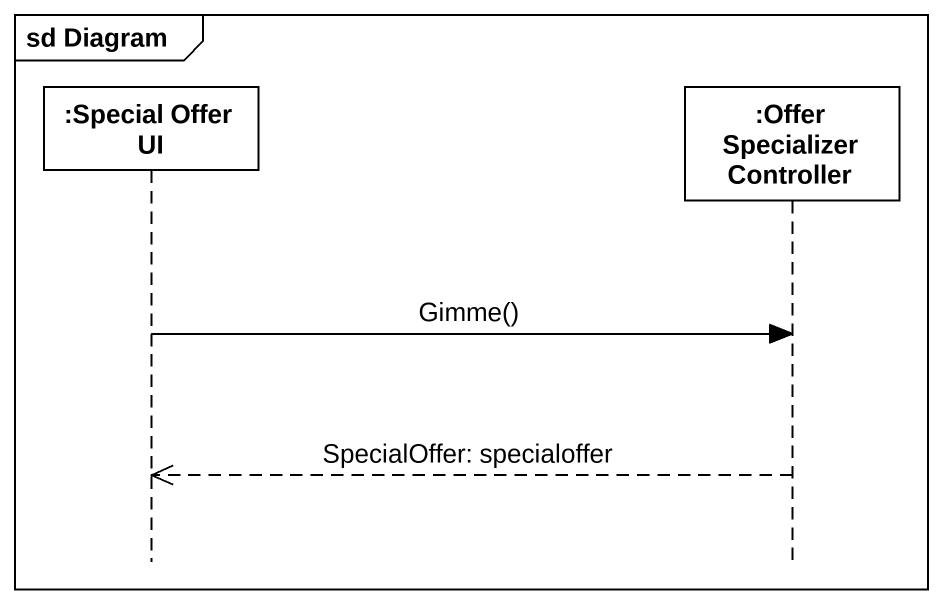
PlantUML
@startuml
mainframe sd Diagram
hide footbox
participant ":Special Offer UI" as Special_Offer_UI
participant ":Offer Specializer Controller" as Offer_Specializer_Controller

Special_Offer_UI -> Offer_Specializer_Controller : Gimme()
Offer_Specializer_Controller -->> Special_Offer_UI : SpecialOffer: specialoffer
@enduml
